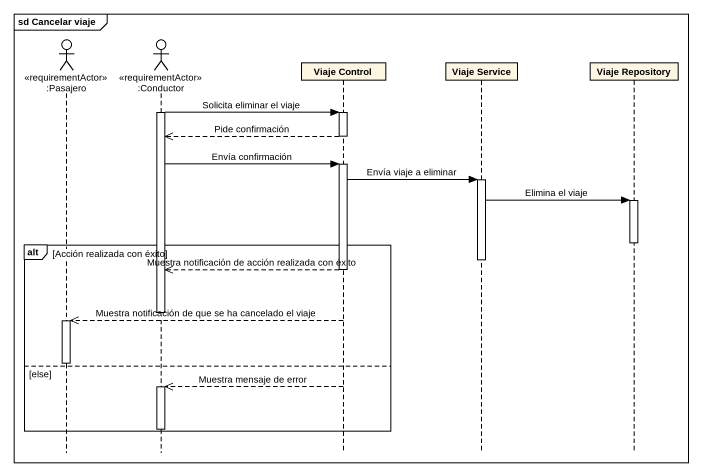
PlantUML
@startuml
mainframe sd Cancelar viaje
hide footbox
actor ":Pasajero" as Pasajero <<requirementActor>>
actor ":Conductor" as Conductor <<requirementActor>>
participant "Viaje Control" as Viaje_Control
participant "Viaje Service" as Viaje_Service
participant "Viaje Repository" as Viaje_Repository

activate Conductor
Conductor -> Viaje_Control : Solicita eliminar el viaje
activate Viaje_Control
Viaje_Control -->> Conductor : Pide confirmación
deactivate Viaje_Control
Conductor -> Viaje_Control : Envía confirmación
activate Viaje_Control
Viaje_Control -> Viaje_Service : Envía viaje a eliminar
activate Viaje_Service
Viaje_Service -> Viaje_Repository : Elimina el viaje
activate Viaje_Repository
deactivate Viaje_Repository
alt Acción realizada con éxito
  deactivate Viaje_Service
  Viaje_Control -->> Conductor : Muestra notificación de acción realizada con éxito
  deactivate Viaje_Control
  deactivate Conductor
  Viaje_Control -->> Pasajero : Muestra notificación de que se ha cancelado el viaje
  activate Pasajero
  deactivate Pasajero
else else
  Viaje_Control -->> Conductor : Muestra mensaje de error
  activate Conductor
  deactivate Conductor
end
@enduml
